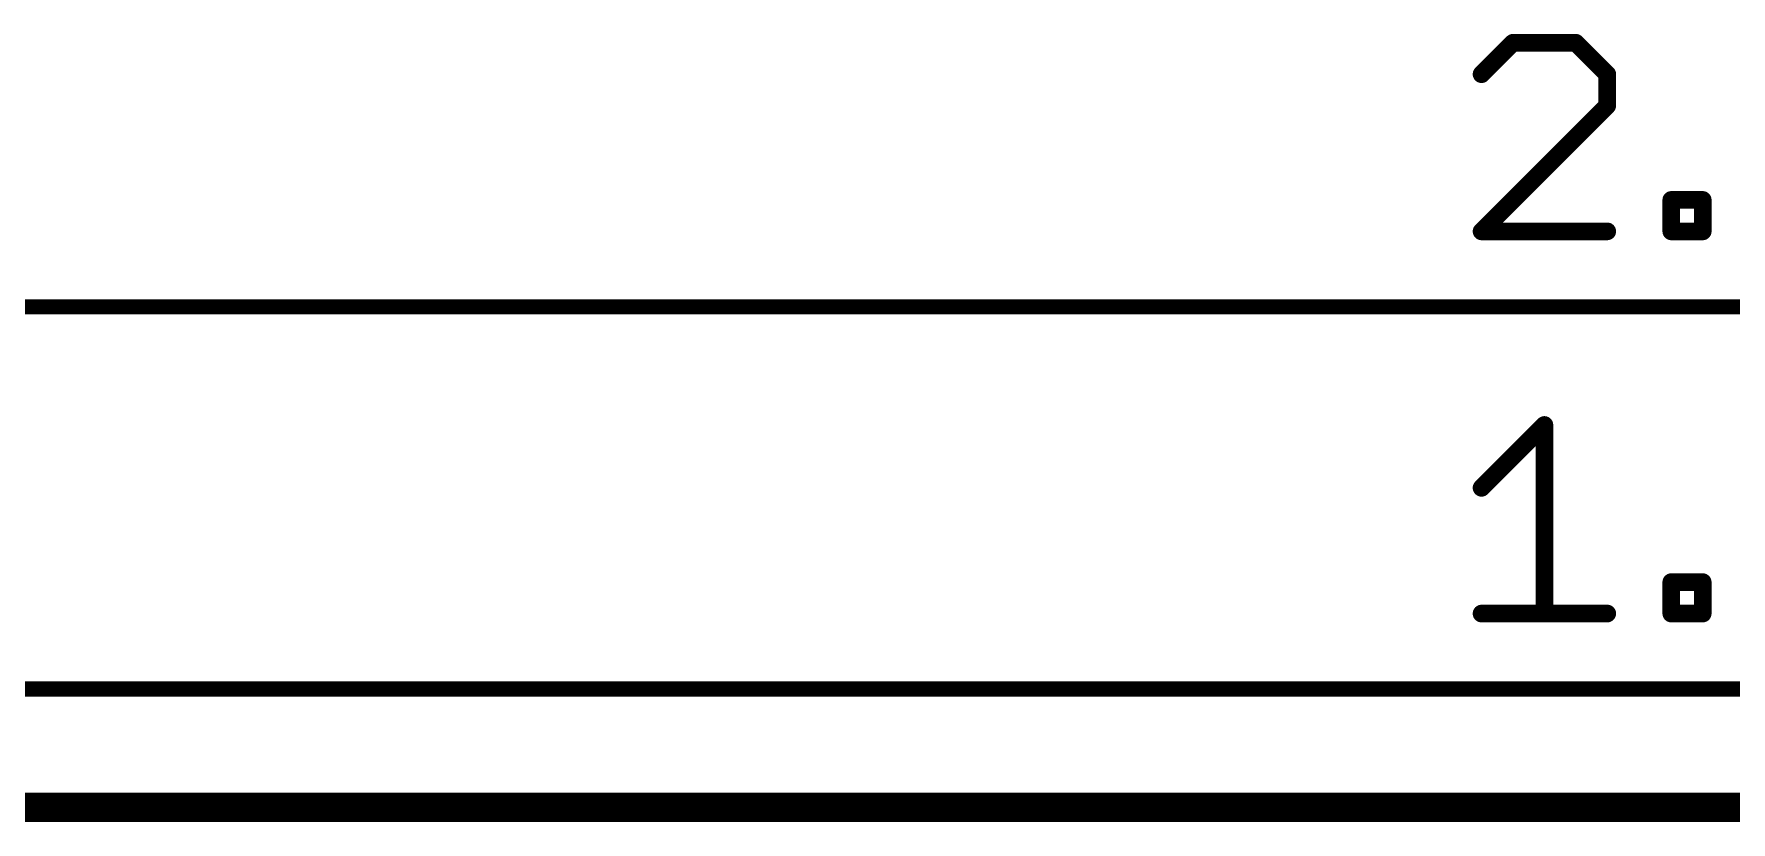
# Model space of a CAD drawing. Extents: x -9.8 to 63.1, y -5.4 to 29.5.
# Drawn here: x 10.5 to 25.15, y 22.73 to 29.53 of the extents above; entities that cross this region are included whole.
import ezdxf

# ---------------------------------------------------------------- set-up
doc = ezdxf.new("R2010")
doc.units = 0
for name, color, linetype in [('1', 12, 'CONTINUOUS'), ('16', 132, 'CONTINUOUS'), ('20', 4, 'CONTINUOUS'), ('47', 253, 'CONTINUOUS')]:
    doc.layers.add(name, color=color, linetype=linetype)

msp = doc.modelspace()

# ---------------------------------------------------------------- linework, layer by layer
at = {"layer": '1', "const_width": 0.254}
msp.add_lwpolyline([(50.8, 22.86), (0, 22.86)], dxfattribs=at)
at = {"layer": '16', "const_width": 0.254}
msp.add_lwpolyline([(50.8, 22.86), (0, 22.86)], dxfattribs=at)
at = {"layer": '20'}
for p, q in [((2.54, 22.86), (48.26, 22.86)), ((48.26, 22.86), (2.54, 22.86))]:
    msp.add_line(p, q, dxfattribs=at)
at = {"layer": '47'}
for points, const_width in [([(23.266, 29.4557), (22.9948, 29.1845)], 0.1524), ([(23.8083, 29.4557), (23.266, 29.4557)], 0.1524), ([(24.0795, 29.1845), (23.8083, 29.4557)], 0.1524), ([(24.0795, 28.9134), (24.0795, 29.1845)], 0.1524), ([(22.9948, 27.8287), (24.0795, 28.9134)], 0.1524), ([(24.632, 27.8287), (24.632, 28.0999)], 0.1524), ([(24.632, 28.0999), (24.9031, 28.0999)], 0.1524), ([(24.9031, 28.0999), (24.9031, 27.8287)], 0.1524), ([(24.0795, 27.8287), (22.9948, 27.8287)], 0.1524), ([(24.9031, 27.8287), (24.632, 27.8287)], 0.1524), ([(0.065, 27.178), (50.735, 27.178)], 0.13), ([(22.9948, 25.6163), (23.5371, 26.1586)], 0.1524), ([(23.5371, 26.1586), (23.5371, 24.5316)], 0.1524), ([(24.632, 24.5316), (24.632, 24.8028)], 0.1524), ([(24.632, 24.8028), (24.9031, 24.8028)], 0.1524), ([(24.9031, 24.8028), (24.9031, 24.5316)], 0.1524), ([(22.9948, 24.5316), (24.0795, 24.5316)], 0.1524), ([(24.9031, 24.5316), (24.632, 24.5316)], 0.1524), ([(2.605, 23.8809), (48.195, 23.8809)], 0.13), ([(20.955, 22.86), (63.037, 22.86)], 0.13)]:
    msp.add_lwpolyline(points, dxfattribs=dict(at, const_width=const_width))
for points, const_width in [([(23.266, 29.4938, 1), (23.266, 29.4176)], 0.0762), ([(23.2929, 29.4287, 1), (23.239, 29.4826)], 0.0762), ([(23.8352, 29.4826, 1), (23.7814, 29.4287)], 0.0762), ([(23.8083, 29.4176, 1), (23.8083, 29.4938)], 0.0762), ([(22.9679, 29.2115, 1), (23.0218, 29.1576)], 0.0762), ([(24.1176, 29.1845, 1), (24.0414, 29.1845)], 0.0762), ([(24.0525, 29.1576, 1), (24.1064, 29.2115)], 0.0762), ([(24.0414, 28.9134, 1), (24.1176, 28.9134)], 0.0762), ([(24.1064, 28.8864, 1), (24.0525, 28.9403)], 0.0762), ([(24.6701, 28.0999, 1), (24.5939, 28.0999)], 0.0762), ([(24.632, 28.138, 1), (24.632, 28.0618)], 0.0762), ([(24.9412, 28.0999, 1), (24.865, 28.0999)], 0.0762), ([(24.9031, 28.0618, 1), (24.9031, 28.138)], 0.0762), ([(22.9948, 27.8668, 1), (22.9948, 27.7906)], 0.0762), ([(22.9679, 27.8556, 1), (23.0218, 27.8018)], 0.0762), ([(24.0795, 27.7906, 1), (24.0795, 27.8668)], 0.0762), ([(24.632, 27.8668, 1), (24.632, 27.7906)], 0.0762), ([(24.5939, 27.8287, 1), (24.6701, 27.8287)], 0.0762), ([(24.865, 27.8287, 1), (24.9412, 27.8287)], 0.0762), ([(24.9031, 27.7906, 1), (24.9031, 27.8668)], 0.0762), ([(23.5752, 26.1586, 1), (23.499, 26.1586)], 0.0762), ([(23.5641, 26.1317, 1), (23.5102, 26.1855)], 0.0762), ([(22.9679, 25.6432, 1), (23.0218, 25.5893)], 0.0762), ([(24.6701, 24.8028, 1), (24.5939, 24.8028)], 0.0762), ([(24.632, 24.8409, 1), (24.632, 24.7647)], 0.0762), ([(24.9412, 24.8028, 1), (24.865, 24.8028)], 0.0762), ([(24.9031, 24.7647, 1), (24.9031, 24.8409)], 0.0762), ([(22.9948, 24.5697, 1), (22.9948, 24.4935)], 0.0762), ([(24.0795, 24.4935, 1), (24.0795, 24.5697)], 0.0762), ([(24.632, 24.5697, 1), (24.632, 24.4935)], 0.0762), ([(24.9031, 24.4935, 1), (24.9031, 24.5697)], 0.0762), ([(23.499, 24.5316, 1), (23.5752, 24.5316)], 0.0762), ([(24.5939, 24.5316, 1), (24.6701, 24.5316)], 0.0762), ([(24.865, 24.5316, 1), (24.9412, 24.5316)], 0.0762), ([(20.955, 22.8925, 1), (20.955, 22.8275)], 0.065)]:
    msp.add_lwpolyline(points, format="xyb", dxfattribs=dict(at, const_width=const_width))

doc.saveas('drawing.dxf')
